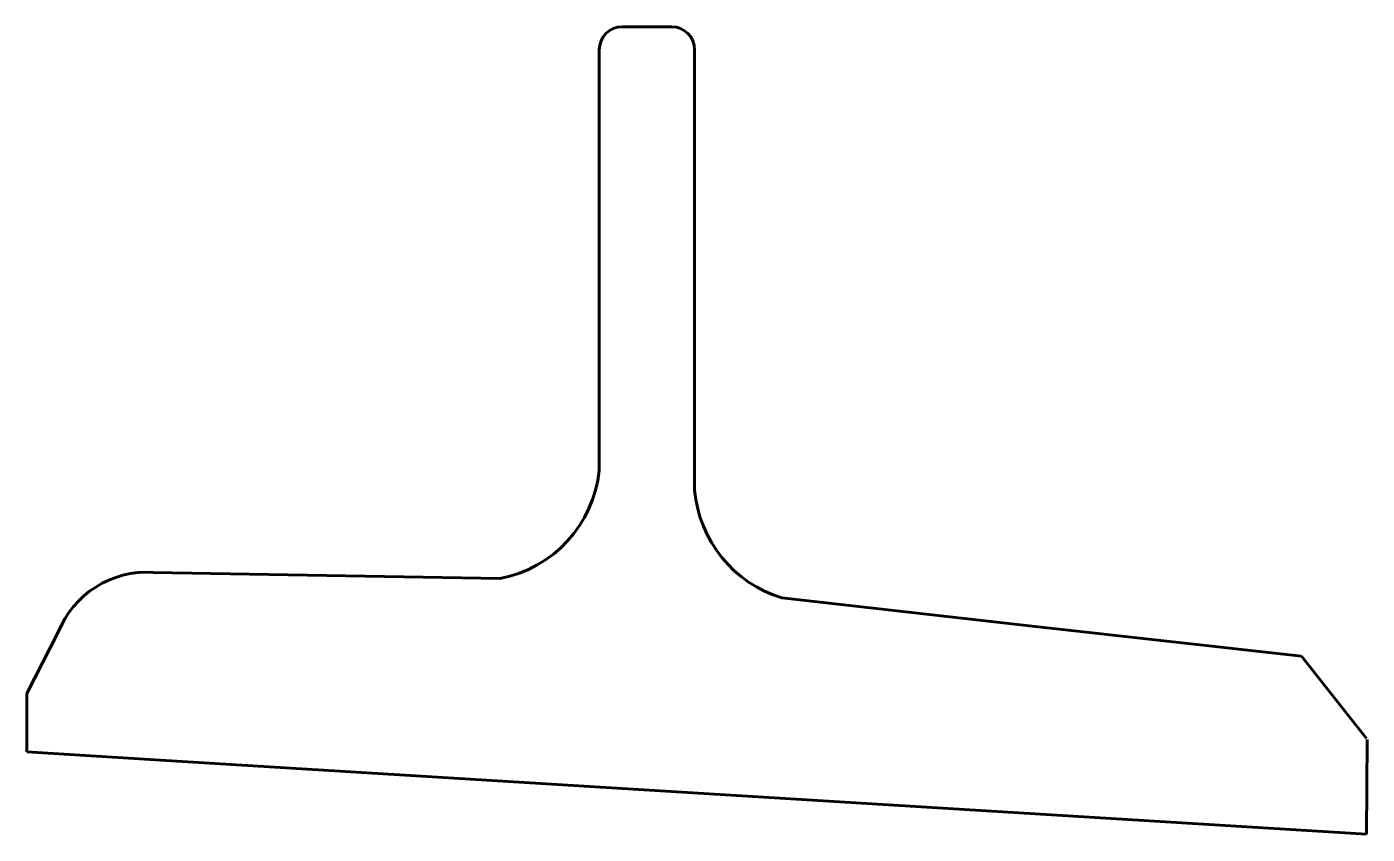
# Model space of a CAD drawing. Header units: millimetres. Extents: x -21.4 to 13.7, y 350.7 to 371.8.
import ezdxf

# ---------------------------------------------------------------- set-up
doc = ezdxf.new("R2010")
doc.units = ezdxf.units.MM
doc.linetypes.add('K5LT_BASIC', pattern=[0])

msp = doc.modelspace()

# ---------------------------------------------------------------- linework, layer by layer
at = {"color": 150, "linetype": 'K5LT_BASIC', "lineweight": 60, "true_color": 0x0080ff}
for p, q in [((-5.831, 371.817), (-4.531, 371.817)), ((-6.431, 360.19), (-6.431, 371.217)), ((-3.931, 371.217), (-3.931, 359.669)), ((-18.121, 357.518), (-9.031, 357.358)), ((-1.642, 356.847), (5.074, 356.095)), ((-21.431, 354.347), (-20.616, 355.936)), ((5.074, 356.095), (11.972, 355.323)), ((11.972, 355.323), (13.677, 353.162)), ((-21.431, 352.815), (-21.431, 354.347)), ((-17.931, 352.6), (-21.431, 352.815)), ((-17.931, 352.6), (13.677, 350.656))]:
    msp.add_line(p, q, dxfattribs=at)
msp.add_lwpolyline([(13.694, 353.14), (13.677, 350.656)], dxfattribs=at)
for centre, radius, start, end in [((-5.831, 371.217), 0.6, 90, 180), ((-4.531, 371.217), 0.6, 0, 90), ((-9.635, 360.522), 3.221, 280.8087, 354.0857), ((-0.69, 359.959), 3.254, 185.1161, 252.989), ((-18.288, 355.023), 2.5, 86.1677, 158.5802)]:
    msp.add_arc(centre, radius, start, end, dxfattribs=at)

doc.saveas('drawing.dxf')
